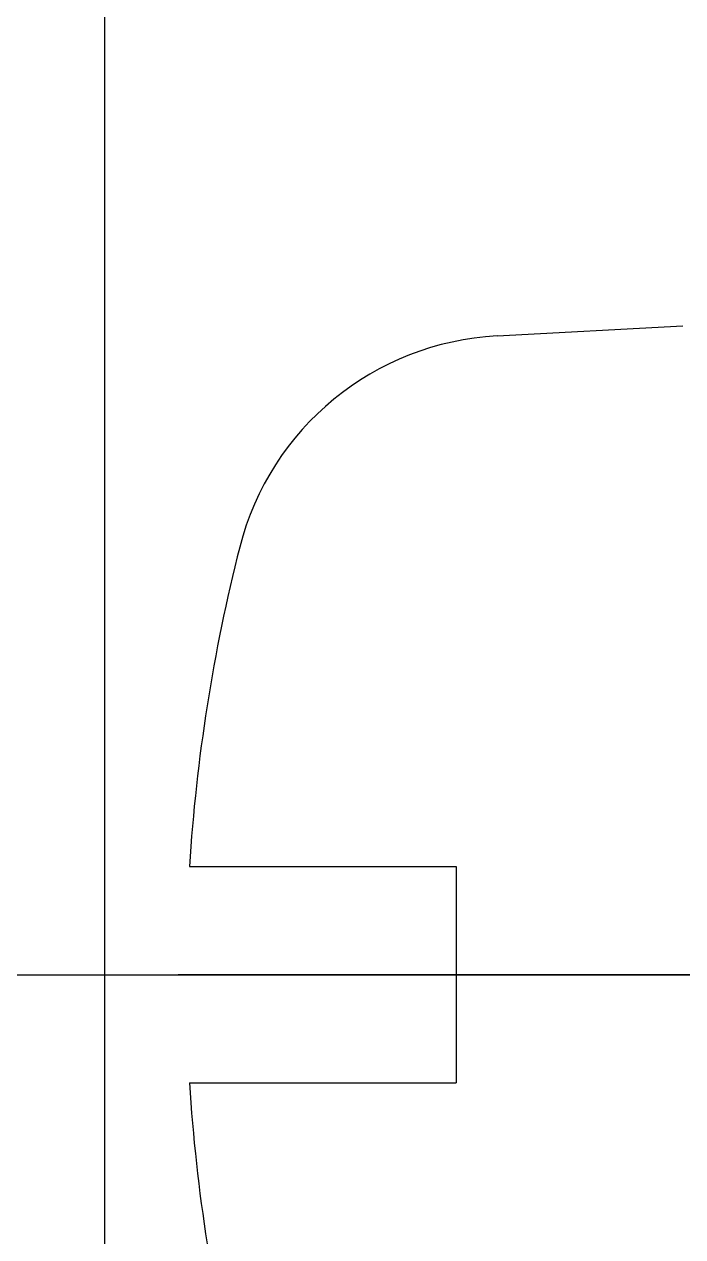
# Model space of a CAD drawing. Extents: x -684 to 208, y -51 to 438.
# Drawn here: x -514.83 to -511.78, y 11.35 to 16.96 of the extents above; entities that cross this region are included whole.
import ezdxf

# ---------------------------------------------------------------- set-up
doc = ezdxf.new("R2010")
doc.units = 0
doc.linetypes.add('CENTER', pattern=[12, 7.5, -1.5, 1.5, -1.5])
doc.linetypes.add('CONTINOUS', pattern=[0])
doc.layers.get('0').update_dxf_attribs({"linetype": 'CONTINUOUS'})
doc.layers.add('CENTER', color=1, linetype='CENTER')

msp = doc.modelspace()

# ---------------------------------------------------------------- linework, layer by layer
at = {"color": 7, "linetype": 'CONTINOUS'}
for p, q in [((-514.4572, -1.1891), (-514.4572, 26.3109)), ((-511.7811, 15.5609), (-512.6411, 15.5158)), ((-514.0655, 13.0609), (-512.8311, 13.0609)), ((-512.8311, 13.0609), (-512.8311, 12.0609)), ((-514.0655, 12.0609), (-512.8311, 12.0609))]:
    msp.add_line(p, q, dxfattribs=at)
for centre, radius, start, end in [((-512.5731, 14.2176), 1.3, 93, 165.684), ((-506.0811, 12.5609), 8, 165.68397, 176.4167), ((-506.0811, 12.5609), 8, 183.5833, 194.31603)]:
    msp.add_arc(centre, radius, start, end, dxfattribs=at)
at = {"layer": 'CENTER', "color": 1, "linetype": 'CENTER'}
for p, q in [((-541.0666, 12.5609), (-505.9572, 12.5609)), ((-506.6179, 12.5609), (-514.7267, 12.5609))]:
    msp.add_line(p, q, dxfattribs=at)

doc.saveas('drawing.dxf')
